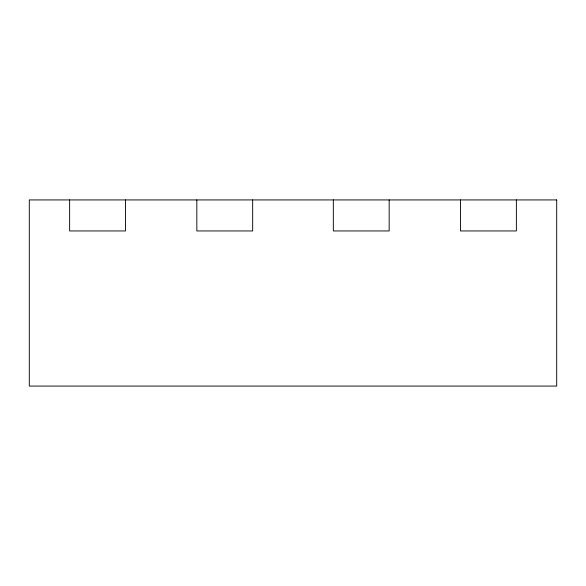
<?xml version="1.0" encoding="UTF-8"?>
<svg xmlns="http://www.w3.org/2000/svg" width="586" height="586" viewBox="0 0 586 586"><rect width="100%" height="100%" fill="white"/><g stroke="black" fill="none" stroke-linecap="round" stroke-linejoin="round"><path stroke-width="0.88" d="M516.369 199.929L516.369 230.95L460.53 230.95L460.53 199.929M389.17 199.929L389.17 230.95L333.331 230.95L333.331 199.929M252.669 199.929L252.669 230.95L196.83 230.95L196.83 199.929M125.47 199.929L125.47 230.95L69.631 230.95L69.631 199.929M556.7 199.929L29.3 199.929L29.3 386.071L556.7 386.071L556.7 199.929"/></g></svg>
